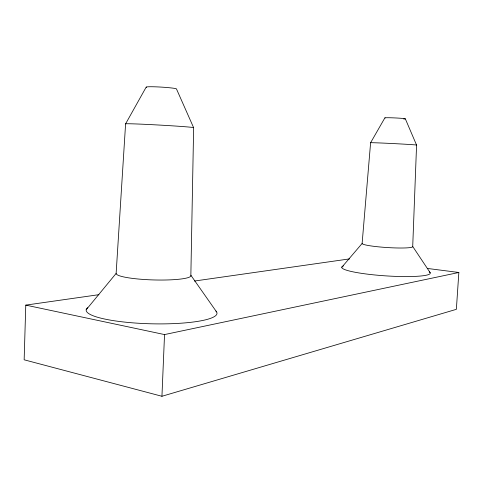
<?xml version="1.0" encoding="UTF-8"?>
<svg xmlns="http://www.w3.org/2000/svg" width="483" height="483" viewBox="0 0 483 483"><rect width="100%" height="100%" fill="white"/><g stroke="black" fill="none" stroke-linecap="round" stroke-linejoin="round"><path stroke-width="0.72" d="M216.589 311.927L190.857 275.232L193.635 127.705L176.518 89.041A15.208 0.942 3.5 0 0 160.096 87.037A15.208 0.942 3.5 0 0 146.591 87.357M98.912 294.678L25.774 305.117L24.15 359.799L161.944 396.277L456.363 309.331L458.85 272.484L427.443 268.451M430.16 272.666L412.717 246.469L416.569 145.099L405.358 118.878M161.944 396.277L164.534 334.574L458.85 272.484M86.179 309.778L116.131 273.414L125.592 123.871L146.192 87.085M341.813 267.262L362.117 243.474L370.606 142.733L384.879 117.864M194.444 281.04L349.674 258.876M25.774 305.117L164.534 334.574M429.278 271.875A44.358 5.633 3.8 0 1 384.903 275.811A44.358 5.633 3.8 0 1 343.425 265.928M412.717 246.469A25.382 2.512 3.6 0 1 388.441 247.622A25.382 2.512 3.6 0 1 362.117 243.474M385.132 117.991A10.264 0.435 2.7 0 1 396.941 118.027A10.264 0.435 2.7 0 1 403.685 119.011M370.606 142.733A23.045 0.32 2.9 0 1 394.677 143.644A23.045 0.32 2.9 0 1 416.569 145.099M190.857 275.232A37.439 5.391 1.7 0 1 154.995 279.977A37.439 5.391 1.7 0 1 116.131 273.414M215.901 311.034A65.434 12.081 1.4 0 1 150.575 323.779A65.434 12.081 1.4 0 1 87.586 307.707M125.592 123.871A34.13 0.688 3.2 0 1 161.213 125.169A34.13 0.688 3.2 0 1 193.635 127.705"/></g></svg>
